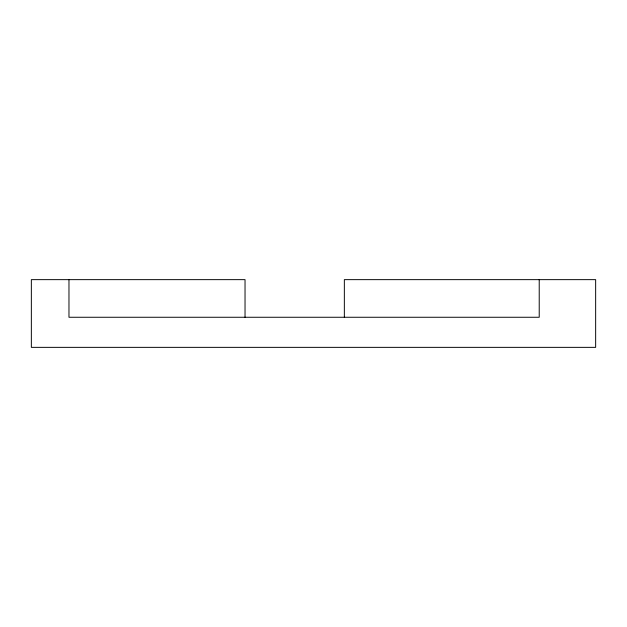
<?xml version="1.0" encoding="UTF-8"?>
<svg xmlns="http://www.w3.org/2000/svg" width="627" height="627" viewBox="0 0 627 627"><rect width="100%" height="100%" fill="white"/><g stroke="black" fill="none" stroke-linecap="round" stroke-linejoin="round"><path stroke-width="0.94" d="M539.22 279.642L539.22 317.262L68.97 317.262L68.97 279.642M344.348 317.262L344.348 279.642L595.65 279.642L595.65 347.358L31.35 347.358L31.35 279.642L245.032 279.642L245.032 317.262"/></g></svg>
